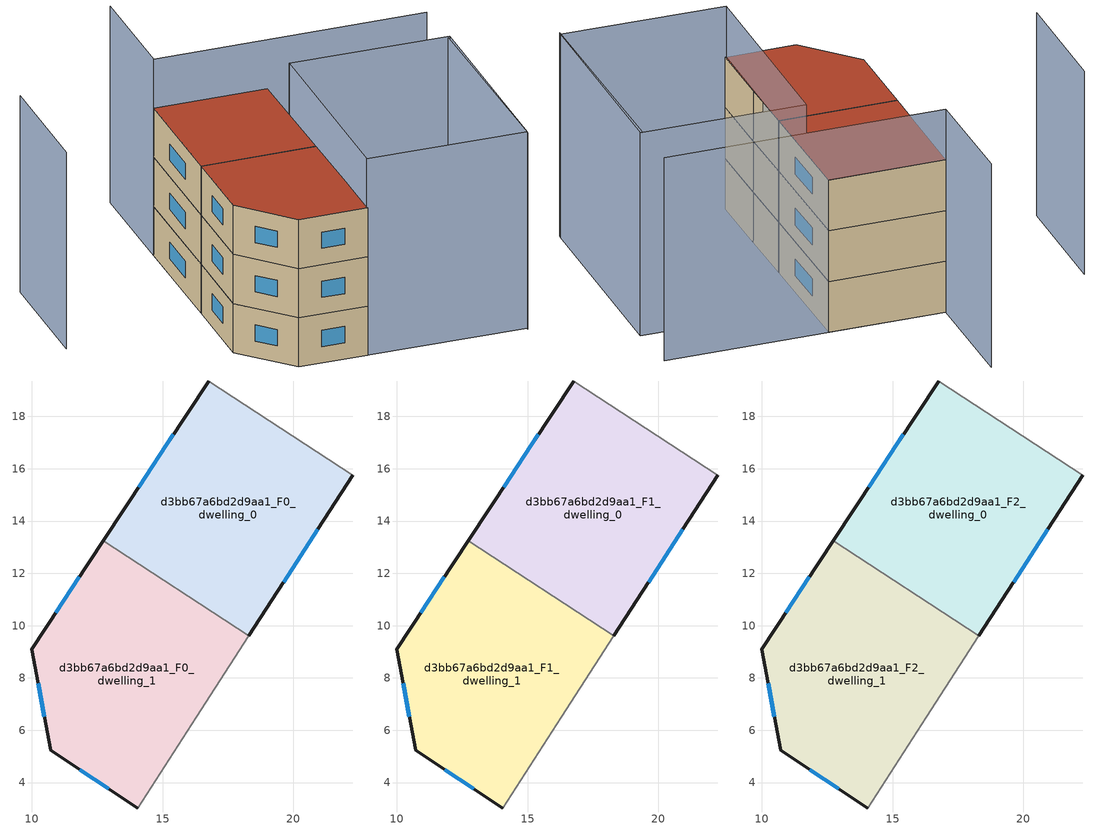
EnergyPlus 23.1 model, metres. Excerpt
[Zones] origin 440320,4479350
d3bb67a6bd2d9aa1_F0_dwelling_0
 floor ground (EU_floor_Construction): 22.27,15.75 18.3,9.61 12.74,13.25 16.76,19.36 z0
 wall outside (EU_wall_Construction): 18.3,9.61 22.27,15.75 / 16.76,19.36 12.74,13.25 z0:3
 wall adiabatic (EU_wall_Construction): 22.27,15.75 16.76,19.36 z0:3
 wall to d3bb67a6bd2d9aa1_F0_dwelling_1 (EU_wall_Construction): 12.74,13.25 18.3,9.61 z0:3
 window (EU_Window_Construction): 19.63,11.66 20.94,13.69 / 15.42,17.31 14.08,15.29 z1:2
d3bb67a6bd2d9aa1_F0_dwelling_1
 floor ground (EU_floor_Construction): 18.3,9.61 16.29,6.49 14.05,3.03 10.72,5.23 10,9.1 12.74,13.25 z0
 wall outside (EU_wall_Construction): 12.74,13.25 10,9.1 10.72,5.23 14.05,3.03 z0:3
 wall adiabatic (EU_wall_Construction): 14.05,3.03 16.29,6.49 18.3,9.61 z0:3
 window (EU_Window_Construction): 10.24,7.8 10.48,6.52 / 11.82,11.86 10.91,10.48 / 11.84,4.49 12.94,3.76 z1:2
d3bb67a6bd2d9aa1_F1_dwelling_0
 floor to d3bb67a6bd2d9aa1_F0_dwelling_0 (EU_floor_Construction): 22.27,15.75 18.3,9.61 12.74,13.25 16.76,19.36 z3
 wall outside (EU_wall_Construction): 18.3,9.61 22.27,15.75 / 16.76,19.36 12.74,13.25 z3:6
 wall adiabatic (EU_wall_Construction): 22.27,15.75 16.76,19.36 z3:6
 wall to d3bb67a6bd2d9aa1_F1_dwelling_1 (EU_wall_Construction): 12.74,13.25 18.3,9.61 z3:6
 window (EU_Window_Construction): 19.63,11.66 20.94,13.69 / 15.42,17.31 14.08,15.29 z4:5
d3bb67a6bd2d9aa1_F1_dwelling_1
 floor to d3bb67a6bd2d9aa1_F0_dwelling_1 (EU_floor_Construction): 18.3,9.61 16.29,6.49 14.05,3.03 10.72,5.23 10,9.1 12.74,13.25 z3
 wall outside (EU_wall_Construction): 12.74,13.25 10,9.1 10.72,5.23 14.05,3.03 z3:6
 wall adiabatic (EU_wall_Construction): 14.05,3.03 16.29,6.49 18.3,9.61 z3:6
 window (EU_Window_Construction): 10.24,7.8 10.48,6.52 / 11.82,11.86 10.91,10.48 / 11.84,4.49 12.94,3.76 z4:5
d3bb67a6bd2d9aa1_F2_dwelling_0
 floor to d3bb67a6bd2d9aa1_F1_dwelling_0 (EU_floor_Construction): 22.27,15.75 18.3,9.61 12.74,13.25 16.76,19.36 z6
 wall outside (EU_wall_Construction): 18.3,9.61 22.27,15.75 / 16.76,19.36 12.74,13.25 z6:9
 wall adiabatic (EU_wall_Construction): 22.27,15.75 16.76,19.36 z6:9
 wall to d3bb67a6bd2d9aa1_F2_dwelling_1 (EU_wall_Construction): 12.74,13.25 18.3,9.61 z6:9
 window (EU_Window_Construction): 19.63,11.66 20.94,13.69 / 15.42,17.31 14.08,15.29 z7:8
 roof outside (EU_roof_Construction): 18.3,9.61 22.27,15.75 16.76,19.36 12.74,13.25 z9
d3bb67a6bd2d9aa1_F2_dwelling_1
 floor to d3bb67a6bd2d9aa1_F1_dwelling_1 (EU_floor_Construction): 18.3,9.61 16.29,6.49 14.05,3.03 10.72,5.23 10,9.1 12.74,13.25 z6
 wall outside (EU_wall_Construction): 12.74,13.25 10,9.1 10.72,5.23 14.05,3.03 z6:9
 wall adiabatic (EU_wall_Construction): 14.05,3.03 16.29,6.49 18.3,9.61 z6:9
 window (EU_Window_Construction): 10.24,7.8 10.48,6.52 / 11.82,11.86 10.91,10.48 / 11.84,4.49 12.94,3.76 z7:8
 roof outside (EU_roof_Construction): 16.29,6.49 18.3,9.61 12.74,13.25 10,9.1 10.72,5.23 14.05,3.03 z9
shading: 21.65,-2.2 28.22,7.93 / 30,10.68 16.76,19.35 / 16.76,19.35 20.46,24.99 / 8.97,22.67 5.02,16.69 / 21.73,-2.09 14,3.05 / 14,3.05 20.68,13.12 / 20.68,13.12 28.41,7.98 / 28.41,7.98 21.73,-2.09 z0:12
[Building]
EU S2 Campaign: North Axis=0; Terrain=City; Solar Distribution=FullExterior
[Site:Location]
Madrid: Latitude=40.5; Longitude=-3.5; Time Zone=1; Elevation=609
[SizingPeriod:WeatherFileDays]
AnnualSizingPeriod: Begin Month=1; Begin Day of Month=1; End Month=12; End Day of Month=31; Day of Week for Start Day=Monday; Use Weather File Daylight Saving Period=No; Use Weather File Rain and Snow Indicators=No
[MATERIAL]
EU_InternalMass_Material: Roughness=MediumRough; Thickness=0.1; Conductivity=1; Density=1800; Specific Heat=900; Thermal Absorptance=0.9; Solar Absorptance=0.7; Visible Absorptance=0.7
[MATERIAL:NOMASS] Roughness=MediumRough; Thermal Absorptance=0.9; Solar Absorptance=0.7; Visible Absorptance=0.7
Name | Thermal Resistance
EU_wall_NoMass | 0.459673
EU_roof_NoMass | 0.495815
EU_floor_NoMass | 0.788942
[WINDOWMATERIAL:SIMPLEGLAZINGSYSTEM]
EU_Window_SimpleGlazing: UFactor=4.26103; Solar Heat Gain Coefficient=0.85; Visible Transmittance=0.85
[CONSTRUCTION]
EU_wall_Construction: EU_wall_NoMass
EU_roof_Construction: EU_roof_NoMass
EU_floor_Construction: EU_floor_NoMass
EU_InternalMass_Construction: EU_InternalMass_Material
EU_Window_Construction: EU_Window_SimpleGlazing
[ZONE] Type=1; Multiplier=1; Ceiling Height=autocalculate; Floor Area=autocalculate; Part of Total Floor Area=Yes
Name | Volume
d3bb67a6bd2d9aa1_F0_dwelling_0; d3bb67a6bd2d9aa1_F1_dwelling_0; d3bb67a6bd2d9aa1_F2_dwelling_0 | 145.179
d3bb67a6bd2d9aa1_F0_dwelling_1 | 145.194
d3bb67a6bd2d9aa1_F1_dwelling_1; d3bb67a6bd2d9aa1_F2_dwelling_1 | 145.193
[INTERNALMASS] Construction=EU_InternalMass_Construction
Name | Zone or ZoneList | Surface Area
d3bb67a6bd2d9aa1_F0_dwelling_0_EU_InternalMass | d3bb67a6bd2d9aa1_F0_dwelling_0 | 48.3931
d3bb67a6bd2d9aa1_F0_dwelling_1_EU_InternalMass | d3bb67a6bd2d9aa1_F0_dwelling_1 | 48.3978
d3bb67a6bd2d9aa1_F1_dwelling_0_EU_InternalMass | d3bb67a6bd2d9aa1_F1_dwelling_0 | 48.3931
d3bb67a6bd2d9aa1_F1_dwelling_1_EU_InternalMass | d3bb67a6bd2d9aa1_F1_dwelling_1 | 48.3978
d3bb67a6bd2d9aa1_F2_dwelling_0_EU_InternalMass | d3bb67a6bd2d9aa1_F2_dwelling_0 | 48.3931
d3bb67a6bd2d9aa1_F2_dwelling_1_EU_InternalMass | d3bb67a6bd2d9aa1_F2_dwelling_1 | 48.3978
[OTHEREQUIPMENT] Fuel Type=Electricity; Design Level Calculation Method=Watts/Area; Power per Zone Floor Area=1; Fraction Latent=0; Fraction Radiant=0; Fraction Lost=0; Carbon Dioxide Generation Rate=0; EndUse Subcategory=EU_Step8_InternalGains
Name | Zone or ZoneList or Space or SpaceList | Schedule
EU_Step8_InternalGain_d3bb67a6bd2d9aa1_F0_dwelling_0_f000 | d3bb67a6bd2d9aa1_F0_dwelling_0 | EU_Step8_GainSchedule_d3bb67a6bd2d9aa1_F0_dwelling_0_f000
EU_Step8_InternalGain_d3bb67a6bd2d9aa1_F0_dwelling_1_f000 | d3bb67a6bd2d9aa1_F0_dwelling_1 | EU_Step8_GainSchedule_d3bb67a6bd2d9aa1_F0_dwelling_1_f000
EU_Step8_InternalGain_d3bb67a6bd2d9aa1_F1_dwelling_0_f000 | d3bb67a6bd2d9aa1_F1_dwelling_0 | EU_Step8_GainSchedule_d3bb67a6bd2d9aa1_F1_dwelling_0_f000
EU_Step8_InternalGain_d3bb67a6bd2d9aa1_F1_dwelling_1_f000 | d3bb67a6bd2d9aa1_F1_dwelling_1 | EU_Step8_GainSchedule_d3bb67a6bd2d9aa1_F1_dwelling_1_f000
EU_Step8_InternalGain_d3bb67a6bd2d9aa1_F2_dwelling_0_f000 | d3bb67a6bd2d9aa1_F2_dwelling_0 | EU_Step8_GainSchedule_d3bb67a6bd2d9aa1_F2_dwelling_0_f000
EU_Step8_InternalGain_d3bb67a6bd2d9aa1_F2_dwelling_1_f000 | d3bb67a6bd2d9aa1_F2_dwelling_1 | EU_Step8_GainSchedule_d3bb67a6bd2d9aa1_F2_dwelling_1_f000
[ZONEVENTILATION:DESIGNFLOWRATE] Schedule=EU_AlwaysOn; Design Flow Rate Calculation Method=AirChanges/Hour; Air Changes per Hour=0.719161; Ventilation Type=Natural; Fan Pressure Rise=0; Fan Total Efficiency=1; Constant Term Coefficient=1; Temperature Term Coefficient=0; Velocity Term Coefficient=0; Velocity Squared Term Coefficient=0; Minimum Indoor Temperature=-100; Maximum Indoor Temperature=100; Delta Temperature=-100; Minimum Outdoor Temperature=-100; Maximum Outdoor Temperature=100; Maximum Wind Speed=40
Name | Zone or ZoneList or Space or SpaceList
EU_ConstantAir_d3bb67a6bd2d9aa1_F0_dwelling_0 | d3bb67a6bd2d9aa1_F0_dwelling_0
EU_ConstantAir_d3bb67a6bd2d9aa1_F0_dwelling_1 | d3bb67a6bd2d9aa1_F0_dwelling_1
EU_ConstantAir_d3bb67a6bd2d9aa1_F1_dwelling_0 | d3bb67a6bd2d9aa1_F1_dwelling_0
EU_ConstantAir_d3bb67a6bd2d9aa1_F1_dwelling_1 | d3bb67a6bd2d9aa1_F1_dwelling_1
EU_ConstantAir_d3bb67a6bd2d9aa1_F2_dwelling_0 | d3bb67a6bd2d9aa1_F2_dwelling_0
EU_ConstantAir_d3bb67a6bd2d9aa1_F2_dwelling_1 | d3bb67a6bd2d9aa1_F2_dwelling_1
[HVACTEMPLATE:THERMOSTAT] Constant Heating Setpoint=20; Constant Cooling Setpoint=50
EU_HeatOnly_d3bb67a6bd2d9aa1_F0_dwelling_0; EU_HeatOnly_d3bb67a6bd2d9aa1_F0_dwelling_1; EU_HeatOnly_d3bb67a6bd2d9aa1_F1_dwelling_0; EU_HeatOnly_d3bb67a6bd2d9aa1_F1_dwelling_1; EU_HeatOnly_d3bb67a6bd2d9aa1_F2_dwelling_0; EU_HeatOnly_d3bb67a6bd2d9aa1_F2_dwelling_1
[HVACTEMPLATE:ZONE:IDEALLOADSAIRSYSTEM] System Availability Schedule=EU_AlwaysOn; Maximum Heating Supply Air Temperature=50; Minimum Cooling Supply Air Temperature=13; Maximum Heating Supply Air Humidity Ratio=0.0156; Minimum Cooling Supply Air Humidity Ratio=0.0077; Heating Limit=NoLimit; Cooling Limit=NoLimit; Heating Availability Schedule=EU_AlwaysOn; Cooling Availability Schedule=EU_CoolingOff; Dehumidification Control Type=ConstantSensibleHeatRatio; Cooling Sensible Heat Ratio=0.7; Dehumidification Setpoint=60; Humidification Control Type=None; Humidification Setpoint=30; Outdoor Air Method=None; Outdoor Air Flow Rate per Person=0.00944; Outdoor Air Flow Rate per Zone Floor Area=0; Outdoor Air Flow Rate per Zone=0; Demand Controlled Ventilation Type=None; Outdoor Air Economizer Type=NoEconomizer; Heat Recovery Type=None; Sensible Heat Recovery Effectiveness=0.7; Latent Heat Recovery Effectiveness=0.65
Name | Template Thermostat
d3bb67a6bd2d9aa1_F0_dwelling_0 | EU_HeatOnly_d3bb67a6bd2d9aa1_F0_dwelling_0
d3bb67a6bd2d9aa1_F0_dwelling_1 | EU_HeatOnly_d3bb67a6bd2d9aa1_F0_dwelling_1
d3bb67a6bd2d9aa1_F1_dwelling_0 | EU_HeatOnly_d3bb67a6bd2d9aa1_F1_dwelling_0
d3bb67a6bd2d9aa1_F1_dwelling_1 | EU_HeatOnly_d3bb67a6bd2d9aa1_F1_dwelling_1
d3bb67a6bd2d9aa1_F2_dwelling_0 | EU_HeatOnly_d3bb67a6bd2d9aa1_F2_dwelling_0
d3bb67a6bd2d9aa1_F2_dwelling_1 | EU_HeatOnly_d3bb67a6bd2d9aa1_F2_dwelling_1
[SIZING:ZONE] Zone Cooling Design Supply Air Temperature Input Method=SupplyAirTemperature; Zone Cooling Design Supply Air Temperature=13; Zone Heating Design Supply Air Temperature Input Method=SupplyAirTemperature; Zone Heating Design Supply Air Temperature=50; Zone Cooling Design Supply Air Humidity Ratio=0.008; Zone Heating Design Supply Air Humidity Ratio=0.008; Cooling Design Air Flow Method=DesignDay; Cooling Design Air Flow Rate=0; Cooling Minimum Air Flow per Zone Floor Area=0.000762; Cooling Minimum Air Flow=0; Cooling Minimum Air Flow Fraction=0.2; Heating Design Air Flow Method=DesignDay; Heating Design Air Flow Rate=0; Heating Maximum Air Flow per Zone Floor Area=0.002032; Heating Maximum Air Flow=0.141576; Heating Maximum Air Flow Fraction=0.3; Account for Dedicated Outdoor Air System=No; Dedicated Outdoor Air System Control Strategy=NeutralSupplyAir; Dedicated Outdoor Air Low Setpoint Temperature for Design=autosize; Dedicated Outdoor Air High Setpoint Temperature for Design=autosize; Zone Load Sizing Method=Sensible Load Only No Latent Load; Zone Latent Cooling Design Supply Air Humidity Ratio Input Method=HumidityRatioDifference; Zone Cooling Design Supply Air Humidity Ratio Difference=0.005; Zone Latent Heating Design Supply Air Humidity Ratio Input Method=HumidityRatioDifference; Zone Humidification Design Supply Air Humidity Ratio Difference=0.005
d3bb67a6bd2d9aa1_F0_dwelling_0; d3bb67a6bd2d9aa1_F0_dwelling_1; d3bb67a6bd2d9aa1_F1_dwelling_0; d3bb67a6bd2d9aa1_F1_dwelling_1; d3bb67a6bd2d9aa1_F2_dwelling_0; d3bb67a6bd2d9aa1_F2_dwelling_1
[SCHEDULE:CONSTANT]
Name | Hourly Value
EU_AlwaysOn | 1
EU_CoolingOff | 0
[SCHEDULE:FILE] Column Number=1; Rows to Skip at Top=0; Number of Hours of Data=8760; Column Separator=Comma; Interpolate to Timestep=No; Minutes per Item=60; Adjust Schedule for Daylight Savings=Yes
Name | File
EU_Step8_GainSchedule_d3bb67a6bd2d9aa1_F0_dwelling_0_f000 | ../../schedules/d3bb67a6bd2d9aa1/d3bb67a6bd2d9aa1_F0_dwelling_0_f000_gain.csv
EU_Step8_GainSchedule_d3bb67a6bd2d9aa1_F0_dwelling_1_f000 | ../../schedules/d3bb67a6bd2d9aa1/d3bb67a6bd2d9aa1_F0_dwelling_1_f000_gain.csv
EU_Step8_GainSchedule_d3bb67a6bd2d9aa1_F1_dwelling_0_f000 | ../../schedules/d3bb67a6bd2d9aa1/d3bb67a6bd2d9aa1_F1_dwelling_0_f000_gain.csv
EU_Step8_GainSchedule_d3bb67a6bd2d9aa1_F1_dwelling_1_f000 | ../../schedules/d3bb67a6bd2d9aa1/d3bb67a6bd2d9aa1_F1_dwelling_1_f000_gain.csv
EU_Step8_GainSchedule_d3bb67a6bd2d9aa1_F2_dwelling_0_f000 | ../../schedules/d3bb67a6bd2d9aa1/d3bb67a6bd2d9aa1_F2_dwelling_0_f000_gain.csv
EU_Step8_GainSchedule_d3bb67a6bd2d9aa1_F2_dwelling_1_f000 | ../../schedules/d3bb67a6bd2d9aa1/d3bb67a6bd2d9aa1_F2_dwelling_1_f000_gain.csv
